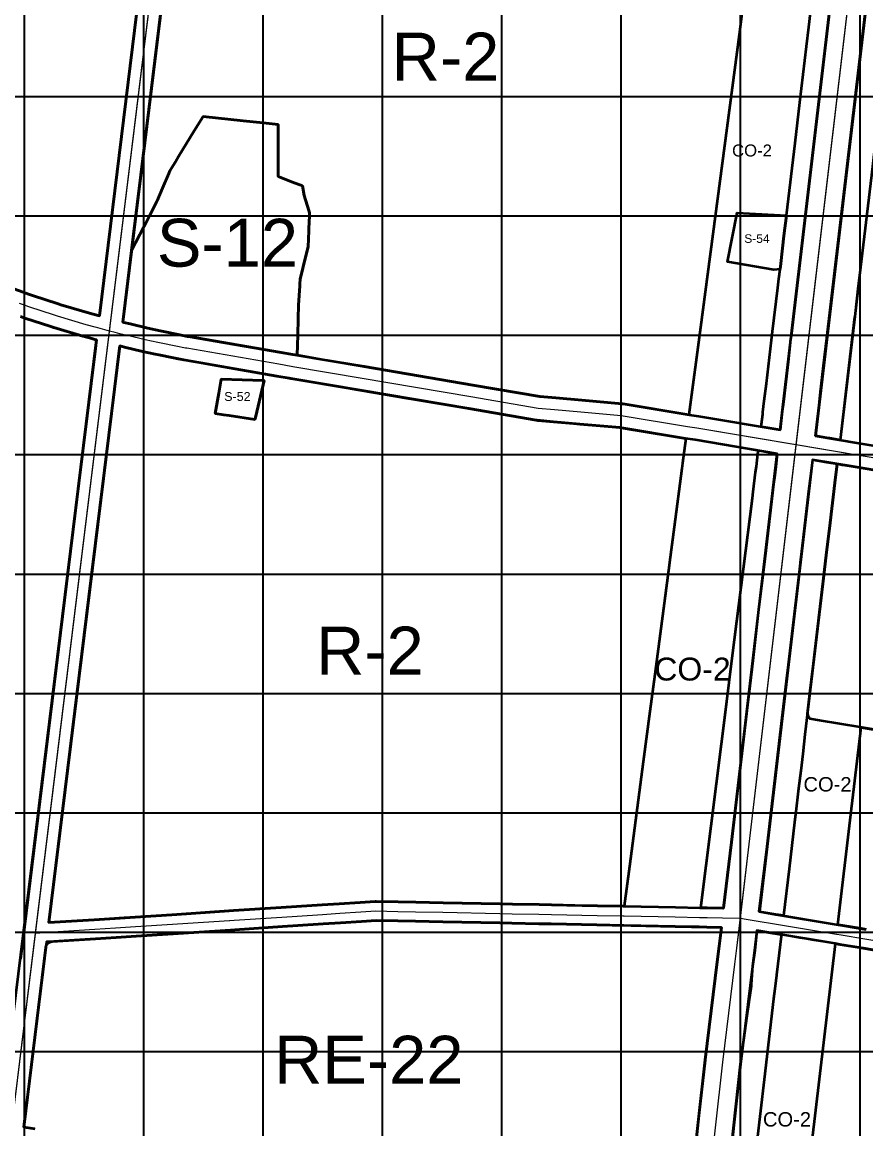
# Model space of a CAD drawing. Header units: millimetres. Extents: x 464536 to 476893, y 870501 to 881610.
# Drawn here: x 468298 to 469005, y 878435 to 879362 of the extents above; entities that cross this region are included whole.
import ezdxf
from ezdxf.enums import TextEntityAlignment as Align

# ---------------------------------------------------------------- set-up
doc = ezdxf.new("R2010")
doc.units = ezdxf.units.MM
for name, color, linetype, lineweight in [('Center_1', 7, 'Continuous', 5), ('Land Use Code', 7, 'Continuous', 35), ('Mixed use', 30, 'Continuous', 35), ('Proposed Road Net work', 7, 'Continuous', 35), ('Recreational _ Environmental', 84, 'Continuous', 35), ('Residence', 50, 'Continuous', 35), ('Services', 170, 'Continuous', 35)]:
    doc.layers.add(name, color=color, linetype=linetype, lineweight=lineweight)
doc.layers.add('Commerce_ Business _ Trade', color=10, linetype='Continuous')
doc.layers.add('Grid1', color=7, linetype='Continuous')
doc.styles.add('Arial', font='arial.ttf')

msp = doc.modelspace()

# ---------------------------------------------------------------- linework, layer by layer
at = {"layer": 'Center_1'}
for points in [[(468151.36, 877312.66), (468278.03, 878344.01), (468282.08, 878377.04), (468282.23, 878378.25), (468587.09, 880859.8), (468634.74, 881247.69), (468643.08, 881315.62)], [(468338.53, 873812.61), (468355.57, 873957.46), (468418.11, 874496.91), (468508.07, 875263.41), (468569.72, 875800.91), (468575.14, 875846.29), (468658.62, 876548.76), (468816.44, 877901.18), (468829.93, 878009.79), (468852.69, 878214.98), (468863.4, 878307.32), (468873.19, 878383.78), (468885.1, 878491.33), (468895.15, 878573.22), (468896.87, 878586.59), (468907.19, 878673.63), (469113.1, 880420.36), (469144.93, 880700.96), (469219, 881312.44)], [(469022.51, 878995.47), (468997.49, 878999.64), (468863.31, 879022.26), (468855.38, 879023.31), (468799.99, 879032.53), (468766.09, 879035.55), (468744.16, 879037.51), (468730.4, 879038.73), (468673.9, 879048.38), (468582.98, 879063.8), (468524.93, 879073.64), (468523.32, 879073.91), (468513.26, 879075.62), (468436.04, 879089.02), (468435.05, 879089.14), (468426.83, 879090.75), (468414.56, 879093.3), (468411.73, 879093.88), (468401.26, 879096.21), (468386.22, 879099.77), (468381.09, 879100.98), (468379.84, 879101.28), (468375.98, 879102.31), (468371.32, 879103.46), (468361.58, 879106.13), (468359.16, 879106.79), (468351.73, 879108.82), (468327.57, 879115.99), (468325.22, 879116.75), (468303.59, 879123.83), (468300.14, 879125.04), (468295.74, 879126.58)], [(468309.39, 878599.29), (468312.99, 878599.52), (468319.54, 878599.95), (468358.91, 878602.51), (468376.42, 878603.64), (468393.16, 878604.73), (468424, 878606.74), (468428.21, 878607.01), (468471.89, 878609.85), (468472.08, 878609.86), (468475.75, 878610.1), (468515.56, 878612.68), (468528.43, 878613.52), (468549.84, 878614.91), (468564.31, 878615.85), (468581.73, 878616.98), (468594.47, 878617.81), (468612.86, 878617.45), (468627.73, 878617.15), (468650.59, 878616.7), (468698.3, 878615.76), (468708.59, 878615.56), (468731.04, 878615.12), (468741.52, 878614.91), (468779.81, 878614.16), (468801.39, 878613.73), (468802.34, 878613.71), (468845.22, 878612.87), (468865.53, 878612.47), (468871.89, 878612.34), (468884.79, 878612.09), (468899.86, 878611.79), (468904.7, 878610.99), (468914.67, 878609.32), (468928.3, 878607.05), (468934.99, 878605.94), (468972.01, 878599.77), (468980.35, 878598.39), (468980.55, 878598.35), (468984.29, 878597.73), (469003.97, 878594.45), (469034.66, 878589.34)]]:
    msp.add_lwpolyline(points, dxfattribs=at)
for points in [[(468371.32, 879103.46, 0), (468440.08, 879663.15, 0)], [(468946.63, 879008.21, 0), (468999.35, 879455.43, 0)], [(468371.32, 879103.46, 0), (468361.58, 879106.13, 0), (468359.16, 879106.79, 0), (468351.73, 879108.82, 0), (468327.57, 879115.99, 0), (468325.22, 879116.75, 0), (468303.59, 879123.83, 0), (468300.14, 879125.04, 0), (468295.74, 879126.58, 0)], [(468309.39, 878599.29, 0), (468371.32, 879103.46, 0)], [(468946.63, 879008.21, 0), (468863.31, 879022.26, 0), (468855.38, 879023.31, 0), (468799.99, 879032.53, 0), (468766.09, 879035.55, 0), (468744.16, 879037.51, 0), (468730.4, 879038.73, 0), (468673.9, 879048.38, 0), (468582.98, 879063.8, 0), (468524.93, 879073.64, 0), (468523.32, 879073.91, 0), (468513.26, 879075.62, 0), (468436.04, 879089.02, 0), (468435.05, 879089.14, 0), (468426.83, 879090.75, 0), (468414.56, 879093.3, 0), (468411.73, 879093.88, 0), (468401.26, 879096.21, 0), (468386.22, 879099.77, 0), (468381.09, 879100.98, 0), (468379.84, 879101.28, 0), (468375.98, 879102.31, 0), (468371.32, 879103.46, 0)], [(468899.86, 878611.79, 0), (468907.19, 878673.63, 0), (468946.63, 879008.21, 0)], [(469252.58, 878957.15, 0), (469198.88, 878966.09, 0), (469162.55, 878972.14, 0), (469072.93, 878987.07, 0), (469050.28, 878990.84, 0), (469022.51, 878995.47, 0), (468997.49, 878999.64, 0), (468946.63, 879008.21, 0)], [(468309.39, 878599.29, 0), (468312.99, 878599.52, 0), (468319.54, 878599.95, 0), (468358.91, 878602.51, 0), (468376.42, 878603.64, 0), (468393.16, 878604.73, 0), (468424, 878606.74, 0), (468428.21, 878607.01, 0), (468471.89, 878609.85, 0), (468472.08, 878609.86, 0), (468475.75, 878610.1, 0), (468515.56, 878612.68, 0), (468528.43, 878613.52, 0), (468549.84, 878614.91, 0), (468564.31, 878615.85, 0), (468581.73, 878616.98, 0), (468594.47, 878617.81, 0), (468612.86, 878617.45, 0), (468627.73, 878617.15, 0), (468650.59, 878616.7, 0), (468698.3, 878615.76, 0), (468708.59, 878615.56, 0), (468731.04, 878615.12, 0), (468741.52, 878614.91, 0), (468779.81, 878614.16, 0), (468801.39, 878613.73, 0), (468802.34, 878613.71, 0), (468845.22, 878612.87, 0), (468865.53, 878612.47, 0), (468871.89, 878612.34, 0), (468884.79, 878612.09, 0), (468899.86, 878611.79, 0)], [(468860.98, 878286.43, 0), (468863.4, 878307.32, 0), (468873.19, 878383.78, 0), (468885.1, 878491.33, 0), (468895.15, 878573.22, 0), (468896.87, 878586.59, 0), (468899.86, 878611.79, 0)], [(468899.86, 878611.79, 0), (468904.7, 878610.99, 0), (468914.67, 878609.32, 0), (468928.3, 878607.05, 0), (468934.99, 878605.94, 0), (468972.01, 878599.77, 0), (468980.35, 878598.39, 0), (468980.55, 878598.35, 0), (468984.29, 878597.73, 0), (469003.97, 878594.45, 0), (469034.66, 878589.34, 0), (469042.92, 878587.96, 0), (469065.46, 878584.21, 0), (469127.58, 878573.86, 0), (469141.82, 878571.49, 0), (469191.3, 878563.25, 0), (469201.68, 878561.52, 0), (469206.53, 878560.71, 0)], [(468287.79, 878423.53, 0), (468309.39, 878599.29, 0)]]:
    msp.add_polyline3d(points, dxfattribs=at)
at = {"layer": 'Commerce_ Business _ Trade'}
for points in [[(468960.74, 879389.42, 0), (468957.08, 879358.06, 0), (468955.17, 879341.72, 0), (468949.61, 879295.02, 0), (468945.55, 879260.88, 0), (468938.35, 879200.37, 0), (468896.96, 879202.41, 0), (468889.03, 879161.54, 0), (468927.92, 879154.79, 0), (468932.99, 879155.34, 0), (468932.01, 879147.17, 0), (468931.12, 879139.67, 0), (468926.76, 879103.03, 0), (468921.59, 879059.64, 0), (468919.84, 879044.93, 0), (468918.72, 879035.51, 0), (468918.51, 879033.77, 0), (468917.54, 879025.62, 0), (468917.27, 879023.3, 0), (468905.42, 879025.3, 0), (468904.49, 879025.46, 0), (468897.95, 879026.56, 0), (468881.74, 879029.29, 0), (468864.98, 879032.12, 0), (468864.62, 879032.17, 0), (468862.36, 879032.47, 0), (468856.86, 879033.2, 0), (468856.69, 879033.23, 0), (468866.33, 879106.36, 0), (468898.67, 879351.64, 0), (468900.99, 879369.23, 0)], [(469010.07, 879007.68, 0), (468999.14, 879009.5, 0), (468988.84, 879011.24, 0), (468987.25, 879011.5, 0), (468983.35, 879012.16, 0), (468988.74, 879057.89, 0), (468995.52, 879115.38, 0), (468995.56, 879115.79, 0), (468998.58, 879141.38, 0), (468999.59, 879149.95, 0), (469003.1, 879179.7, 0), (469005.6, 879200.92, 0)], [(468913.44, 878424.14, 0), (468919.68, 878476.73, 0), (468927.66, 878544.1, 0), (468928.68, 878552.67, 0), (468930.03, 878564.05, 0), (468930.06, 878564.32, 0), (468932.24, 878582.7, 0), (468933.9, 878596.77, 0), (468934.05, 878597.99, 0), (468949.23, 878595.46, 0), (468953.45, 878594.76, 0), (468961.22, 878593.46, 0), (468970.69, 878591.88, 0), (468975.54, 878591.08, 0), (468979.03, 878590.49, 0), (468979.23, 878590.46, 0), (468979.6, 878590.4, 0), (468953.28, 878368.35, 0)]]:
    msp.add_polyline3d(points, dxfattribs=at)
for points in [[(468888.32, 878793.2, 0), (468866.54, 878620.45, 0), (468865.69, 878620.47, 0), (468860.62, 878620.56, 0), (468845.38, 878620.87, 0), (468810.49, 878621.55, 0), (468802.44, 878621.71, 0), (468806.84, 878655.06, 0), (468818.38, 878742.65, 0), (468823.94, 878784.81, 0), (468828.02, 878815.72, 0), (468840.37, 878909.44, 0), (468840.38, 878909.52, 0), (468844.28, 878939.12, 0), (468850.78, 878988.38, 0), (468851.36, 878992.81, 0), (468854.08, 879013.39, 0), (468861.83, 879012.37, 0), (468912.27, 879003.86, 0), (468914.83, 879003.43, 0), (468914.5, 879000.79, 0), (468913.15, 878990.09, 0), (468912.55, 878985.34, 0), (468910.47, 878968.86, 0), (468909.8, 878963.52, 0), (468894.89, 878845.3, 0), (468890.33, 878809.09, 0)], [(468992.44, 878698.69, 0), (468981.49, 878606.31, 0), (468973.32, 878607.67, 0), (468945.33, 878612.33, 0), (468940.3, 878613.17, 0), (468935.93, 878613.89, 0), (468940.58, 878653.05, 0), (468945.2, 878692.05, 0), (468946.23, 878700.72, 0), (468948.3, 878718.19, 0), (468949.82, 878730.99, 0), (468950.31, 878735.14, 0), (468952, 878749.4, 0), (468953.91, 878765.56, 0), (468955.97, 878782.88, 0), (468956.95, 878780.79, 0), (468957.97, 878778.71, 0), (468965.96, 878777.38, 0), (469000, 878771.71, 0), (469001.08, 878771.53, 0)]]:
    msp.add_polyline3d(points, close=True, dxfattribs=at)
at = {"layer": 'Grid1'}
for p, q in [((468300, 870600), (468300, 881600)), ((468400, 870600), (468400, 881600)), ((468500, 870600), (468500, 881600)), ((468600, 870600), (468600, 881600)), ((468700, 870600), (468700, 881600)), ((468700, 870600), (468700, 881600)), ((468800, 870600), (468800, 881600)), ((468900, 870600), (468900, 881600)), ((469000, 870600), (469000, 881600)), ((464700, 879300), (472600, 879300)), ((464700, 879200), (472600, 879200)), ((464700, 879100), (472600, 879100)), ((464700, 879000), (472600, 879000)), ((464700, 878900), (472600, 878900)), ((464700, 878800), (472600, 878800)), ((464700, 878700), (472600, 878700)), ((464700, 878600), (472600, 878600)), ((464700, 878600), (472600, 878600)), ((464700, 878500), (472600, 878500))]:
    msp.add_line(p, q, dxfattribs=at)
at = {"layer": 'Mixed use'}
for points in [[(468900.99, 879369.23), (468898.67, 879351.64), (468866.33, 879106.36), (468856.69, 879033.23), (468801.63, 879042.4), (468800.87, 879042.49), (468766.98, 879045.51), (468745.05, 879047.47), (468731.68, 879048.66), (468713.76, 879051.72), (468675.57, 879058.24), (468584.65, 879073.66), (468546.83, 879080.07), (468528.49, 879083.18), (468528.96, 879100), (468529.35, 879113.87), (468529.67, 879125.13), (468530.65, 879141.38), (468530.76, 879143.1), (468530.99, 879146.96), (468535.73, 879166.39), (468537.61, 879174.08), (468538.22, 879187.33), (468538.32, 879189.44), (468538.81, 879200), (468538.93, 879202.52), (468538.34, 879204.36), (468534.3, 879217.07), (468532.98, 879225.01), (468524.49, 879228.29), (468512.47, 879232.95), (468512.47, 879276.6), (468500, 879277.92), (468483.29, 879279.67), (468449.63, 879283.22), (468442.29, 879271.16), (468429.19, 879249.64), (468426.45, 879245.13), (468421.85, 879237.58), (468420.98, 879235.54), (468415.72, 879223.28), (468411.08, 879212.46), (468410.72, 879211.62), (468409.94, 879209.8), (468404.85, 879200), (468401.65, 879193.86), (468400, 879190.69), (468389.68, 879170.86), (468391.1, 879182.45), (468397.46, 879234.22), (468444.29, 879615.44)], [(469005.28, 878602.34), (468999.55, 878603.3), (468985.61, 878605.62), (468981.86, 878606.24), (468981.66, 878606.28), (468981.49, 878606.31), (468992.44, 878698.69), (469001.08, 878771.53), (469100, 878755.06)], [(468953.28, 878368.35), (468979.6, 878590.4), (468982.98, 878589.84), (468997.67, 878587.39), (469002.66, 878586.56), (469033.34, 878581.45)]]:
    msp.add_lwpolyline(points, dxfattribs=at)
for points in [[(468854.08, 879013.39, 0), (468851.36, 878992.81, 0), (468850.78, 878988.38, 0), (468844.28, 878939.12, 0), (468840.38, 878909.52, 0), (468840.37, 878909.44, 0), (468828.02, 878815.72, 0), (468823.94, 878784.81, 0), (468818.38, 878742.65, 0), (468806.84, 878655.06, 0), (468802.44, 878621.71, 0), (468794.39, 878621.87, 0), (468779.97, 878622.15, 0), (468761.11, 878622.53, 0), (468741.67, 878622.91, 0), (468731.2, 878623.12, 0), (468708.75, 878623.56, 0), (468698.45, 878623.76, 0), (468650.75, 878624.7, 0), (468627.89, 878625.15, 0), (468613.02, 878625.44, 0), (468594.55, 878625.81, 0), (468593.95, 878625.79, 0), (468581.21, 878624.96, 0), (468563.79, 878623.83, 0), (468549.32, 878622.89, 0), (468527.91, 878621.5, 0), (468515.04, 878620.67, 0), (468475.24, 878618.08, 0), (468471.56, 878617.84, 0), (468471.37, 878617.83, 0), (468427.7, 878614.99, 0), (468423.48, 878614.72, 0), (468392.64, 878612.72, 0), (468383.5, 878612.12, 0), (468371.32, 878611.33, 0), (468358.4, 878610.49, 0), (468320.54, 878608.03, 0), (468354.04, 878880.78, 0), (468356, 878896.68, 0), (468374.3, 879045.7, 0), (468378.81, 879082.4, 0), (468379.87, 879091, 0), (468383.91, 879090.04, 0), (468399.02, 879086.46, 0), (468409.64, 879084.11, 0), (468412.53, 879083.51, 0), (468424.85, 879080.95, 0), (468428.91, 879080.15, 0), (468445.15, 879077.29, 0), (468462.23, 879074.32, 0), (468511.57, 879065.76, 0), (468521.65, 879064.05, 0), (468523.26, 879063.78, 0), (468573.25, 879055.3, 0), (468581.3, 879053.94, 0), (468621.96, 879047.04, 0), (468672.22, 879038.52, 0), (468728.71, 879028.88, 0), (468729.51, 879028.77, 0), (468730.17, 879028.71, 0), (468743.28, 879027.55, 0), (468760.08, 879026.05, 0), (468765.2, 879025.59, 0), (468785.69, 879023.77, 0), (468798.72, 879022.61, 0), (468800.16, 879022.37, 0), (468810.1, 879020.71, 0), (468853.74, 879013.44, 0)], [(468500, 879062.15, 0), (468464.71, 879063.07, 0), (468462.76, 879051.53, 0), (468459.88, 879034.51, 0), (468466.75, 879033.43, 0), (468471.4, 879032.71, 0), (468493.1, 879029.32, 0), (468493.49, 879030.97, 0), (468500, 879058.32, 0), (468500.9, 879062.12, 0)]]:
    msp.add_polyline3d(points, close=True, dxfattribs=at)
at = {"layer": 'Proposed Road Net work'}
for points in [[(468279.2, 879143.12, 0), (468299.07, 879136, 0), (468303.44, 879134.48, 0), (468306.8, 879133.3, 0), (468328.32, 879126.26, 0), (468330.53, 879125.54, 0), (468354.47, 879118.44, 0), (468361.8, 879116.44, 0), (468362.81, 879116.16, 0), (468429.1, 879655.79, 0)], [(468279.2, 879143.12, 0), (468299.07, 879136, 0), (468303.44, 879134.48, 0), (468306.8, 879133.3, 0), (468328.32, 879126.26, 0), (468330.53, 879125.54, 0), (468354.47, 879118.44, 0), (468361.8, 879116.44, 0), (468362.81, 879116.16, 0), (468429.1, 879655.79, 0)], [(468448.6, 879650.45, 0), (468382.32, 879110.97, 0), (468383.4, 879110.71, 0), (468388.52, 879109.5, 0), (468403.5, 879105.96, 0), (468413.83, 879103.66, 0), (468416.59, 879103.09, 0), (468428.81, 879100.55, 0), (468436.62, 879099.02, 0), (468437.51, 879098.91, 0), (468514.95, 879085.47, 0), (468524.99, 879083.77, 0), (468526.6, 879083.5, 0), (468584.65, 879073.66, 0), (468675.57, 879058.24, 0), (468731.68, 879048.66, 0), (468745.05, 879047.47, 0), (468766.98, 879045.51, 0), (468800.87, 879042.49, 0), (468801.63, 879042.4, 0), (468856.86, 879033.2, 0), (468864.8, 879032.15, 0), (468933, 879020.65, 0), (468983.6, 879449.95, 0)], [(468448.6, 879650.45, 0), (468382.32, 879110.97, 0), (468383.4, 879110.71, 0), (468388.52, 879109.5, 0), (468403.5, 879105.96, 0), (468413.83, 879103.66, 0), (468416.59, 879103.09, 0), (468428.81, 879100.55, 0), (468436.62, 879099.02, 0), (468437.51, 879098.91, 0), (468514.95, 879085.47, 0), (468524.99, 879083.77, 0), (468526.6, 879083.5, 0), (468584.65, 879073.66, 0), (468675.57, 879058.24, 0), (468731.68, 879048.66, 0), (468745.05, 879047.47, 0), (468766.98, 879045.51, 0), (468800.87, 879042.49, 0), (468801.63, 879042.4, 0), (468856.86, 879033.2, 0), (468864.8, 879032.15, 0), (468933, 879020.65, 0), (468983.6, 879449.95, 0)], [(469012.94, 879442.52, 0), (468962.62, 879015.66, 0), (468999.14, 879009.5, 0), (469024.15, 879005.33, 0)], [(469012.94, 879442.52, 0), (468962.62, 879015.66, 0), (468999.14, 879009.5, 0), (469024.15, 879005.33, 0)], [(468279.79, 878440.35, 0), (468360.34, 879096.1, 0), (468358.94, 879096.48, 0), (468356.52, 879097.15, 0), (468348.99, 879099.21, 0), (468324.61, 879106.44, 0), (468322.13, 879107.24, 0), (468300.39, 879114.36, 0), (468296.84, 879115.6, 0)], [(468279.79, 878440.35, 0), (468360.34, 879096.1, 0), (468358.94, 879096.48, 0), (468356.52, 879097.15, 0), (468348.99, 879099.21, 0), (468324.61, 879106.44, 0), (468322.13, 879107.24, 0), (468300.39, 879114.36, 0), (468296.84, 879115.6, 0)], [(469020.87, 878985.6, 0), (468995.83, 878989.77, 0), (468960.27, 878995.77, 0), (468922.09, 878671.87, 0), (468915.77, 878617.25, 0), (468929.62, 878614.95, 0), (468936.31, 878613.83, 0), (468973.32, 878607.67, 0), (468981.79, 878606.25, 0), (468985.61, 878605.62, 0), (469005.28, 878602.34, 0)], [(469020.87, 878985.6, 0), (468995.83, 878989.77, 0), (468960.27, 878995.77, 0), (468922.09, 878671.87, 0), (468915.77, 878617.25, 0), (468929.62, 878614.95, 0), (468936.31, 878613.83, 0), (468973.32, 878607.67, 0), (468981.79, 878606.25, 0), (468985.61, 878605.62, 0), (469005.28, 878602.34, 0)], [(468858.3, 878385.56, 0), (468870.2, 878493.07, 0), (468880.27, 878575.1, 0), (468881.99, 878588.43, 0), (468883.85, 878604.1, 0), (468871.74, 878604.34, 0), (468865.37, 878604.47, 0), (468845.06, 878604.87, 0), (468802.19, 878605.71, 0), (468801.23, 878605.73, 0), (468779.66, 878606.16, 0), (468741.36, 878606.91, 0), (468730.88, 878607.12, 0), (468708.43, 878607.56, 0), (468698.14, 878607.76, 0), (468650.44, 878608.7, 0), (468627.57, 878609.15, 0), (468612.71, 878609.45, 0), (468594.65, 878609.8, 0), (468582.25, 878609, 0), (468564.83, 878607.87, 0), (468550.36, 878606.93, 0), (468528.95, 878605.54, 0), (468516.08, 878604.7, 0), (468476.27, 878602.11, 0), (468472.53, 878601.87, 0), (468428.73, 878599.03, 0), (468424.52, 878598.75, 0), (468393.68, 878596.75, 0), (468376.94, 878595.66, 0), (468359.43, 878594.52, 0), (468320.06, 878591.97, 0), (468318.55, 878591.87, 0), (468299.5, 878436.83, 0), (468303.28, 878436.22, 0), (468308.77, 878435.31, 0)], [(468858.3, 878385.56, 0), (468870.2, 878493.07, 0), (468880.27, 878575.1, 0), (468881.99, 878588.43, 0), (468883.85, 878604.1, 0), (468871.74, 878604.34, 0), (468865.37, 878604.47, 0), (468845.06, 878604.87, 0), (468802.19, 878605.71, 0), (468801.23, 878605.73, 0), (468779.66, 878606.16, 0), (468741.36, 878606.91, 0), (468730.88, 878607.12, 0), (468708.43, 878607.56, 0), (468698.14, 878607.76, 0), (468650.44, 878608.7, 0), (468627.57, 878609.15, 0), (468612.71, 878609.45, 0), (468594.65, 878609.8, 0), (468582.25, 878609, 0), (468564.83, 878607.87, 0), (468550.36, 878606.93, 0), (468528.95, 878605.54, 0), (468516.08, 878604.7, 0), (468476.27, 878602.11, 0), (468472.53, 878601.87, 0), (468428.73, 878599.03, 0), (468424.52, 878598.75, 0), (468393.68, 878596.75, 0), (468376.94, 878595.66, 0), (468359.43, 878594.52, 0), (468320.06, 878591.97, 0), (468318.55, 878591.87, 0), (468299.5, 878436.83, 0), (468303.28, 878436.22, 0), (468308.77, 878435.31, 0)], [(469033.34, 878581.45, 0), (469002.66, 878586.56, 0), (468982.98, 878589.84, 0), (468979.1, 878590.48, 0), (468970.69, 878591.88, 0), (468933.68, 878598.05, 0), (468926.99, 878599.16, 0), (468913.61, 878601.39, 0), (468911.76, 878584.74, 0), (468910.04, 878571.35, 0), (468900, 878489.6, 0), (468888.09, 878382, 0)]]:
    msp.add_polyline3d(points, dxfattribs=at)
msp.add_polyline3d([(468383.91, 879090.04, 0), (468379.87, 879091, 0), (468320.54, 878608.03, 0), (468358.4, 878610.49, 0), (468375.9, 878611.63, 0), (468392.64, 878612.72, 0), (468423.48, 878614.72, 0), (468427.7, 878614.99, 0), (468471.43, 878617.83, 0), (468475.24, 878618.08, 0), (468515.04, 878620.67, 0), (468527.91, 878621.5, 0), (468549.32, 878622.89, 0), (468563.79, 878623.83, 0), (468581.21, 878624.96, 0), (468593.95, 878625.79, 0), (468594.55, 878625.81, 0), (468613.02, 878625.44, 0), (468627.89, 878625.15, 0), (468650.75, 878624.7, 0), (468698.45, 878623.76, 0), (468708.75, 878623.56, 0), (468731.2, 878623.12, 0), (468741.67, 878622.91, 0), (468779.97, 878622.15, 0), (468801.54, 878621.73, 0), (468802.5, 878621.71, 0), (468845.38, 878620.87, 0), (468865.69, 878620.47, 0), (468872.05, 878620.34, 0), (468884.95, 878620.09, 0), (468885.74, 878620.07, 0), (468892.3, 878675.39, 0), (468930.65, 879000.76, 0), (468861.83, 879012.37, 0), (468853.91, 879013.42, 0), (468798.72, 879022.61, 0), (468765.2, 879025.59, 0), (468743.28, 879027.55, 0), (468729.51, 879028.77, 0), (468728.71, 879028.88, 0), (468672.22, 879038.52, 0), (468581.3, 879053.94, 0), (468523.26, 879063.78, 0), (468521.65, 879064.05, 0), (468511.57, 879065.76, 0), (468434.58, 879079.12, 0), (468433.83, 879079.22, 0), (468433.22, 879079.31, 0), (468424.85, 879080.95, 0), (468412.53, 879083.51, 0), (468409.64, 879084.11, 0), (468399.03, 879086.46, 0)], close=True, dxfattribs=at)
msp.add_polyline3d([(468383.91, 879090.04, 0), (468379.87, 879091, 0), (468320.54, 878608.03, 0), (468358.4, 878610.49, 0), (468375.9, 878611.63, 0), (468392.64, 878612.72, 0), (468423.48, 878614.72, 0), (468427.7, 878614.99, 0), (468471.43, 878617.83, 0), (468475.24, 878618.08, 0), (468515.04, 878620.67, 0), (468527.91, 878621.5, 0), (468549.32, 878622.89, 0), (468563.79, 878623.83, 0), (468581.21, 878624.96, 0), (468593.95, 878625.79, 0), (468594.55, 878625.81, 0), (468613.02, 878625.44, 0), (468627.89, 878625.15, 0), (468650.75, 878624.7, 0), (468698.45, 878623.76, 0), (468708.75, 878623.56, 0), (468731.2, 878623.12, 0), (468741.67, 878622.91, 0), (468779.97, 878622.15, 0), (468801.54, 878621.73, 0), (468802.5, 878621.71, 0), (468845.38, 878620.87, 0), (468865.69, 878620.47, 0), (468872.05, 878620.34, 0), (468884.95, 878620.09, 0), (468885.74, 878620.07, 0), (468892.3, 878675.39, 0), (468930.65, 879000.76, 0), (468861.83, 879012.37, 0), (468853.91, 879013.42, 0), (468798.72, 879022.61, 0), (468765.2, 879025.59, 0), (468743.28, 879027.55, 0), (468729.51, 879028.77, 0), (468728.71, 879028.88, 0), (468672.22, 879038.52, 0), (468581.3, 879053.94, 0), (468523.26, 879063.78, 0), (468521.65, 879064.05, 0), (468511.57, 879065.76, 0), (468434.58, 879079.12, 0), (468433.83, 879079.22, 0), (468433.22, 879079.31, 0), (468424.85, 879080.95, 0), (468412.53, 879083.51, 0), (468409.64, 879084.11, 0), (468399.03, 879086.46, 0)], close=True, dxfattribs=at)
at = {"layer": 'Recreational _ Environmental'}
for points in [[(468983.6, 879449.95), (468942.52, 879101.42), (468941.55, 879094.39), (468941.49, 879093.96), (468939.72, 879077.67), (468935.78, 879044.28), (468935.5, 879041.86), (468934.84, 879036.28), (468933, 879020.65), (468931.12, 879020.97), (468921.15, 879022.65), (468917.27, 879023.3), (468917.54, 879025.62), (468918.51, 879033.77), (468918.72, 879035.51), (468919.84, 879044.93), (468921.59, 879059.64), (468926.76, 879103.03), (468931.12, 879139.67), (468932.01, 879147.17), (468932.99, 879155.34), (468933.54, 879159.99), (468936.31, 879183.26), (468938.35, 879200.37), (468945.55, 879260.88), (468949.61, 879295.02), (468955.17, 879341.72), (468957.08, 879358.06), (468960.74, 879389.42)], [(468888.12, 878382.28), (468899.99, 878489.49), (468900, 878489.6), (468905.37, 878530.3), (468907.19, 878541.6), (468907.23, 878541.91), (468909.08, 878555.14), (468909.2, 878556.35), (468910.1, 878571.83), (468911.76, 878584.74), (468913.73, 878601.37), (468926.99, 878599.16), (468933.68, 878598.05), (468934.05, 878597.99), (468933.9, 878596.77), (468932.24, 878582.7), (468930.06, 878564.32), (468930.03, 878564.05), (468928.68, 878552.67), (468927.66, 878544.1), (468919.68, 878476.73), (468913.44, 878424.14)]]:
    msp.add_lwpolyline(points, dxfattribs=at)
for points in [[(468995.56, 879115.79), (468983.35, 879012.16), (468979.19, 879012.86), (468974.46, 879013.66), (468970.24, 879014.37), (468964.4, 879015.36), (468962.62, 879015.66), (468962.9, 879018.07), (468965.66, 879041.51), (468966.95, 879052.47), (468969.53, 879074.28), (468972.28, 879097.62), (469012.94, 879442.52), (469033.61, 879438.51), (469028.6, 879396), (469023.48, 879352.59), (469012.38, 879258.48), (469009.51, 879234.06), (468999.59, 879149.95)], [(468892.29, 878675.34), (468885.74, 878620.07), (468884.95, 878620.09), (468872.05, 878620.34), (468866.54, 878620.45), (468888.32, 878793.2), (468890.33, 878809.09), (468894.89, 878845.3), (468909.8, 878963.52), (468910.47, 878968.86), (468912.55, 878985.34), (468913.15, 878990.09), (468914.5, 879000.79), (468914.83, 879003.43), (468918.8, 879002.76), (468929.27, 879001), (468930.65, 879000.76), (468930.34, 878998.15), (468929.35, 878989.7), (468929.14, 878987.94), (468928.54, 878982.82), (468927.63, 878975.17), (468920.55, 878915.06), (468920.27, 878912.7), (468915.44, 878874.43), (468914.92, 878870.26), (468910.23, 878827.54), (468909.37, 878820.21), (468907.72, 878806.24), (468905.84, 878790.33), (468892.3, 878675.39)], [(468940.58, 878653.05), (468935.93, 878613.89), (468929.62, 878614.95), (468915.99, 878617.22), (468915.62, 878617.28), (468922.09, 878671.87), (468922.09, 878671.92), (468933.1, 878765.32), (468936.47, 878793.86), (468939.03, 878814.92), (468940.03, 878824.08), (468949.45, 878903.96), (468950.05, 878909.07), (468950.25, 878910.68), (468950.29, 878911.03), (468950.37, 878911.78), (468952.58, 878930.57), (468957.16, 878969.38), (468958.99, 878984.05), (468960.45, 878995.74), (468960.92, 878995.66), (468972.12, 878993.77), (468980.79, 878992.31), (468980.5, 878989.79), (468979.45, 878981), (468974.38, 878938.18), (468972.01, 878918.24), (468969.16, 878894.16), (468968.87, 878891.76), (468953.91, 878765.56), (468952, 878749.4), (468950.31, 878735.14), (468949.82, 878730.99), (468948.3, 878718.19), (468946.23, 878700.72), (468945.2, 878692.05)]]:
    msp.add_lwpolyline(points, close=True, dxfattribs=at)
msp.add_lwpolyline([(468308.77, 878435.31), (468303.27, 878436.22), (468299.5, 878436.83), (468300.11, 878441.8), (468302.55, 878461.66), (468317.99, 878587.35), (468318, 878587.42, -0.356474), (468323.1, 878592.16), (468359.43, 878594.52), (468376.94, 878595.66), (468393.68, 878596.75), (468424.52, 878598.75), (468428.73, 878599.03), (468472.4, 878601.86), (468472.59, 878601.87), (468476.27, 878602.11), (468516.08, 878604.7), (468528.95, 878605.54), (468550.36, 878606.93), (468564.83, 878607.87), (468582.25, 878609), (468594.65, 878609.8), (468612.71, 878609.45), (468627.57, 878609.15), (468650.44, 878608.7), (468698.14, 878607.76), (468708.43, 878607.56), (468730.88, 878607.12), (468741.36, 878606.91), (468779.66, 878606.16), (468792.29, 878605.91), (468808.38, 878605.59), (468845.06, 878604.87), (468858.73, 878604.6), (468864.52, 878604.48), (468865.37, 878604.47), (468871.74, 878604.34), (468883.85, 878604.1), (468881.99, 878588.43), (468880.28, 878575.14), (468880.27, 878575.1), (468870.21, 878493.18), (468870.2, 878493.07), (468870.18, 878492.92), (468865.04, 878446.45), (468860.94, 878409.42)], format="xyb", dxfattribs=at)
at = {"layer": 'Residence'}
msp.add_lwpolyline([(468296.84, 879115.6), (468300.29, 879114.39), (468300.48, 879114.32), (468322.13, 879107.24), (468324.49, 879106.48), (468324.73, 879106.4), (468348.89, 879099.24), (468349.09, 879099.18), (468356.52, 879097.15), (468358.94, 879096.48), (468360.34, 879096.1), (468359.46, 879088.89), (468359.46, 879088.87), (468345.62, 878976.21), (468307.83, 878668.6), (468298.27, 878590.8), (468296.64, 878577.59)], dxfattribs=at)
msp.add_polyline3d([(468429.1, 879655.79, 0), (468362.81, 879116.16, 0), (468361.8, 879116.44, 0), (468354.47, 879118.44, 0), (468330.53, 879125.54, 0), (468328.32, 879126.26, 0), (468306.8, 879133.3, 0), (468303.44, 879134.48, 0), (468299.07, 879136, 0), (468279.2, 879143.12, 0)], dxfattribs=at)
at = {"layer": 'Services'}
for points in [[(468528.96, 879100), (468528.49, 879083.18), (468521.41, 879084.38), (468514.95, 879085.47), (468437.76, 879098.87), (468437.26, 879098.94), (468436.63, 879099.02), (468428.81, 879100.55), (468416.59, 879103.09), (468413.83, 879103.66), (468403.5, 879105.96), (468388.52, 879109.5), (468383.4, 879110.71), (468382.32, 879110.97), (468389.68, 879170.86), (468400, 879190.69), (468401.65, 879193.86), (468404.85, 879200), (468409.94, 879209.8), (468410.72, 879211.62), (468411.08, 879212.46), (468415.72, 879223.28), (468420.98, 879235.54), (468421.85, 879237.58), (468426.45, 879245.13), (468429.19, 879249.64), (468442.29, 879271.16), (468449.63, 879283.22), (468483.29, 879279.67), (468500, 879277.92), (468512.47, 879276.6), (468512.47, 879232.95), (468524.49, 879228.29), (468532.98, 879225.01), (468534.3, 879217.07), (468538.34, 879204.36), (468538.93, 879202.52), (468538.81, 879200), (468538.32, 879189.44), (468538.22, 879187.33), (468537.61, 879174.08), (468535.73, 879166.39), (468530.99, 879146.96), (468530.76, 879143.1), (468530.65, 879141.38), (468529.67, 879125.13), (468529.35, 879113.87)], [(468938.35, 879200.37), (468936.31, 879183.26), (468933.54, 879159.99), (468932.99, 879155.34), (468927.92, 879154.79), (468889.03, 879161.54), (468896.96, 879202.41)], [(468493.49, 879030.97), (468493.1, 879029.32), (468471.4, 879032.71), (468466.75, 879033.43), (468459.88, 879034.51), (468462.76, 879051.53), (468464.71, 879063.07), (468500, 879062.15), (468500.9, 879062.12), (468500, 879058.32)]]:
    msp.add_lwpolyline(points, close=True, dxfattribs=at)
msp.add_lwpolyline([(469100, 878755.06), (469000, 878771.71), (468965.96, 878777.38), (468957.97, 878778.71, -0.008494), (468955.97, 878782.88), (468958, 878800), (468960.45, 878820.67), (468960.98, 878825.17), (468961.84, 878832.44), (468968.87, 878891.76), (468969.16, 878894.16), (468972.01, 878918.24), (468974.38, 878938.18), (468979.45, 878981), (468980.5, 878989.79), (468980.79, 878992.31), (468981.46, 878992.2), (468985.11, 878991.58), (468985.71, 878991.48), (468995.83, 878989.77), (469020.87, 878985.6)], format="xyb", dxfattribs=at)

# ---------------------------------------------------------------- texts
at = {"layer": 'Land Use Code', "color": 7, "true_color": 0xffffff, "style": 'Arial'}
for s, height, p in [('R-2', 40.076, (468652.74, 879301.28)), ('CO-2', 10.019, (468909.51, 879246.7)), ('S-12', 40.076, (468470.07, 879145.4)), ('S-54', 7.192, (468913.65, 879175.17)), ('S-52', 7.496, (468478.42, 879042.67)), ('R-2', 40.076, (468589.39, 878803.83)), ('CO-2', 19.189, (468859.64, 878805.05)), ('CO-2', 12.076, (468972.78, 878714.24)), ('RE-22', 40.076, (468588.46, 878461.21)), ('CO-2', 12.076, (468938.82, 878433.67))]:
    msp.add_text(s, height=height, dxfattribs=at).set_placement(p, align=Align.BOTTOM_CENTER)

doc.saveas('drawing.dxf')
